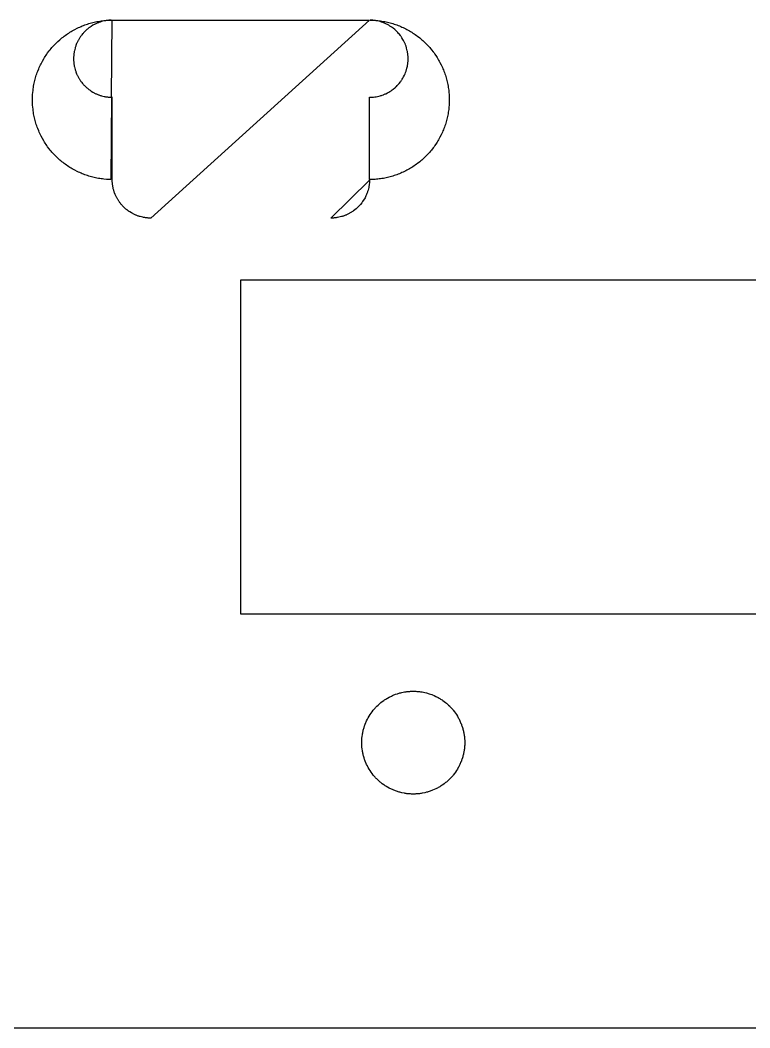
# Model space of a CAD drawing. Header units: metres. Extents: x 0 to 334, y 0 to 488.
# Drawn here: x 66.62 to 94.98, y 10.91 to 50.1 of the extents above; entities that cross this region are included whole.
import ezdxf

# ---------------------------------------------------------------- set-up
doc = ezdxf.new("R2010")
doc.units = ezdxf.units.M

msp = doc.modelspace()

# ---------------------------------------------------------------- linework, layer by layer
for p, q in [((68.7451, 49.7373), (68.8408, 49.7861)), ((68.8408, 49.7861), (68.8896, 49.8096)), ((68.8896, 49.8096), (68.9395, 49.832)), ((68.9395, 49.832), (68.9883, 49.8535)), ((68.9883, 49.8535), (69.0391, 49.874)), ((69.0391, 49.874), (69.0889, 49.8945)), ((69.0889, 49.8945), (69.1396, 49.9131)), ((69.1396, 49.9131), (69.1904, 49.9307)), ((69.1904, 49.9307), (69.2422, 49.9482)), ((69.2764, 49.7822), (69.2354, 49.749)), ((69.2422, 49.9482), (69.2939, 49.9648)), ((69.2969, 49.7979), (69.2764, 49.7822)), ((69.2939, 49.9648), (69.3975, 49.9941)), ((69.3398, 49.8291), (69.2969, 49.7979)), ((69.3828, 49.8584), (69.3398, 49.8291)), ((69.4502, 49.8994), (69.3828, 49.8584)), ((69.3975, 49.9941), (69.4502, 50.0078)), ((69.4502, 50.0078), (69.5029, 50.0205)), ((69.4727, 49.9121), (69.4502, 49.8994)), ((69.4961, 49.9248), (69.4727, 49.9121)), ((69.5186, 49.9365), (69.4961, 49.9248)), ((69.5029, 50.0205), (69.5557, 50.0322)), ((69.542, 49.9482), (69.5186, 49.9365)), ((69.5664, 49.959), (69.542, 49.9482)), ((69.5557, 50.0322), (69.6084, 50.043)), ((69.5898, 49.9707), (69.5664, 49.959)), ((69.6143, 49.9805), (69.5898, 49.9707)), ((69.6084, 50.043), (69.6621, 50.0527)), ((69.6377, 49.9912), (69.6143, 49.9805)), ((69.6621, 50), (69.6377, 49.9912)), ((69.6621, 50.0527), (69.7148, 50.0615)), ((69.6865, 50.0098), (69.6621, 50)), ((69.7119, 50.0186), (69.6865, 50.0098)), ((69.7363, 50.0264), (69.7119, 50.0186)), ((69.7148, 50.0615), (69.7686, 50.0703)), ((69.7617, 50.0342), (69.7363, 50.0264)), ((69.7861, 50.042), (69.7617, 50.0342)), ((69.7686, 50.0703), (69.8223, 50.0771)), ((69.8369, 50.0557), (69.7861, 50.042)), ((69.8223, 50.0771), (69.876, 50.083)), ((69.8877, 50.0674), (69.8369, 50.0557)), ((69.876, 50.083), (69.9834, 50.0928)), ((69.9141, 50.0723), (69.8877, 50.0674)), ((69.9395, 50.0771), (69.9141, 50.0723)), ((69.9658, 50.0811), (69.9395, 50.0771)), ((69.9912, 50.085), (69.9658, 50.0811)), ((69.9834, 50.0928), (70.0381, 50.0957)), ((70.0176, 50.0889), (69.9912, 50.085)), ((70.043, 50.0918), (70.0176, 50.0889)), ((70.0381, 50.0957), (70.1455, 50.0996)), ((70.0693, 50.0947), (70.043, 50.0918)), ((70.0957, 50.0967), (70.0693, 50.0947)), ((70.1211, 50.0977), (70.0957, 50.0967)), ((70.1738, 50.0996), (70.1211, 50.0977)), ((70.1455, 50.0996), (70.1738, 50.0996)), ((70.1737, 47.1006), (70.2002, 50.0996)), ((70.2002, 50.0996), (80.2002, 50.0996)), ((80.2002, 50.0996), (71.7002, 42.4004)), ((80.252, 50.0986), (80.2266, 50.0996)), ((80.2266, 50.0996), (80.2539, 50.0996)), ((80.3047, 50.0967), (80.252, 50.0986)), ((80.2539, 50.0996), (80.3623, 50.0957)), ((80.3311, 50.0947), (80.3047, 50.0967)), ((80.3564, 50.0918), (80.3311, 50.0947)), ((80.3828, 50.0889), (80.3564, 50.0918)), ((80.3623, 50.0957), (80.416, 50.0928)), ((80.4092, 50.085), (80.3828, 50.0889)), ((80.4346, 50.0811), (80.4092, 50.085)), ((80.416, 50.0928), (80.4697, 50.0879)), ((80.4609, 50.0771), (80.4346, 50.0811)), ((80.5117, 50.0674), (80.4609, 50.0771)), ((80.4697, 50.0879), (80.5244, 50.083)), ((80.5625, 50.0557), (80.5117, 50.0674)), ((80.5244, 50.083), (80.5781, 50.0771)), ((80.6133, 50.042), (80.5625, 50.0557)), ((80.5781, 50.0771), (80.6318, 50.0703)), ((80.6387, 50.0342), (80.6133, 50.042)), ((80.6318, 50.0703), (80.6846, 50.0615)), ((80.6631, 50.0264), (80.6387, 50.0342)), ((80.6885, 50.0186), (80.6631, 50.0264)), ((80.6846, 50.0615), (80.7383, 50.0527)), ((80.7129, 50.0098), (80.6885, 50.0186)), ((80.7373, 50), (80.7129, 50.0098)), ((80.7617, 49.9912), (80.7373, 50)), ((80.7383, 50.0527), (80.792, 50.043)), ((80.7861, 49.9805), (80.7617, 49.9912)), ((80.8105, 49.9707), (80.7861, 49.9805)), ((80.792, 50.043), (80.8447, 50.0322)), ((80.834, 49.959), (80.8105, 49.9707)), ((80.8574, 49.9482), (80.834, 49.959)), ((80.8447, 50.0322), (80.8975, 50.0205)), ((80.9043, 49.9248), (80.8574, 49.9482)), ((80.8975, 50.0205), (80.9502, 50.0078)), ((80.9268, 49.9121), (80.9043, 49.9248)), ((80.9502, 49.8994), (80.9268, 49.9121)), ((80.9502, 50.0078), (81.002, 49.9941)), ((80.9951, 49.8721), (80.9502, 49.8994)), ((81.0166, 49.8584), (80.9951, 49.8721)), ((81.002, 49.9941), (81.0547, 49.9795)), ((81.0391, 49.8438), (81.0166, 49.8584)), ((81.0605, 49.8291), (81.0391, 49.8438)), ((81.0547, 49.9795), (81.1064, 49.9648)), ((81.082, 49.8135), (81.0605, 49.8291)), ((81.123, 49.7822), (81.082, 49.8135)), ((81.1064, 49.9648), (81.1582, 49.9482)), ((81.1846, 49.7324), (81.123, 49.7822)), ((81.1582, 49.9482), (81.209, 49.9307)), ((81.209, 49.9307), (81.2607, 49.9131)), ((81.2607, 49.9131), (81.3105, 49.8945)), ((81.3105, 49.8945), (81.3613, 49.874)), ((81.3613, 49.874), (81.4111, 49.8535)), ((81.4111, 49.8535), (81.4609, 49.832)), ((81.4609, 49.832), (81.5098, 49.8096)), ((81.5098, 49.8096), (81.5586, 49.7861)), ((81.5586, 49.7861), (81.6074, 49.7617)), ((68.207, 49.375), (68.249, 49.4092)), ((68.249, 49.4092), (68.291, 49.4424)), ((68.291, 49.4424), (68.334, 49.4756)), ((68.334, 49.4756), (68.3779, 49.5078)), ((68.3779, 49.5078), (68.4219, 49.5391)), ((68.4219, 49.5391), (68.4668, 49.5703)), ((68.4668, 49.5703), (68.5117, 49.5996)), ((68.5117, 49.5996), (68.5576, 49.6289)), ((68.5576, 49.6289), (68.6035, 49.6572)), ((68.6035, 49.6572), (68.6504, 49.6846)), ((68.6504, 49.6846), (68.6973, 49.7109)), ((68.6973, 49.7109), (68.7451, 49.7373)), ((68.9277, 49.3945), (68.9141, 49.3721)), ((68.9424, 49.417), (68.9277, 49.3945)), ((68.9561, 49.4385), (68.9424, 49.417)), ((68.9717, 49.46), (68.9561, 49.4385)), ((68.9863, 49.4814), (68.9717, 49.46)), ((69.002, 49.5029), (68.9863, 49.4814)), ((69.0176, 49.5234), (69.002, 49.5029)), ((69.0508, 49.5645), (69.0176, 49.5234)), ((69.0684, 49.584), (69.0508, 49.5645)), ((69.085, 49.6035), (69.0684, 49.584)), ((69.1025, 49.623), (69.085, 49.6035)), ((69.1211, 49.6416), (69.1025, 49.623)), ((69.1396, 49.6611), (69.1211, 49.6416)), ((69.1582, 49.6787), (69.1396, 49.6611)), ((69.1768, 49.6973), (69.1582, 49.6787)), ((69.2158, 49.7324), (69.1768, 49.6973)), ((69.2354, 49.749), (69.2158, 49.7324)), ((81.2041, 49.7148), (81.1846, 49.7324)), ((81.2607, 49.6611), (81.2041, 49.7148)), ((81.2969, 49.623), (81.2607, 49.6611)), ((81.332, 49.584), (81.2969, 49.623)), ((81.3486, 49.5645), (81.332, 49.584)), ((81.3984, 49.5029), (81.3486, 49.5645)), ((81.4131, 49.4814), (81.3984, 49.5029)), ((81.4287, 49.46), (81.4131, 49.4814)), ((81.458, 49.417), (81.4287, 49.46)), ((81.499, 49.3496), (81.458, 49.417)), ((81.6074, 49.7617), (81.6553, 49.7373)), ((81.6553, 49.7373), (81.7031, 49.7109)), ((81.7031, 49.7109), (81.75, 49.6846)), ((81.75, 49.6846), (81.7969, 49.6572)), ((81.7969, 49.6572), (81.8428, 49.6289)), ((81.8428, 49.6289), (81.8887, 49.5996)), ((81.8887, 49.5996), (81.9336, 49.5703)), ((81.9336, 49.5703), (81.9785, 49.5391)), ((81.9785, 49.5391), (82.0225, 49.5078)), ((82.0225, 49.5078), (82.0654, 49.4756)), ((82.0654, 49.4756), (82.1514, 49.4092)), ((82.1514, 49.4092), (82.1924, 49.375)), ((67.791, 48.9512), (67.8252, 48.9922)), ((67.8252, 48.9922), (67.8604, 49.0342)), ((67.8604, 49.0342), (67.9326, 49.1143)), ((67.9326, 49.1143), (67.9697, 49.1533)), ((67.9697, 49.1533), (68.0078, 49.1924)), ((68.0078, 49.1924), (68.0469, 49.2295)), ((68.0469, 49.2295), (68.0859, 49.2676)), ((68.0859, 49.2676), (68.166, 49.3398)), ((68.166, 49.3398), (68.207, 49.375)), ((68.7578, 49.0137), (68.7441, 48.9629)), ((68.7656, 49.0381), (68.7578, 49.0137)), ((68.7734, 49.0635), (68.7656, 49.0381)), ((68.7812, 49.0879), (68.7734, 49.0635)), ((68.79, 49.1133), (68.7812, 49.0879)), ((68.8193, 49.1865), (68.79, 49.1133)), ((68.8301, 49.21), (68.8193, 49.1865)), ((68.8408, 49.2344), (68.8301, 49.21)), ((68.8516, 49.2578), (68.8408, 49.2344)), ((68.8633, 49.2812), (68.8516, 49.2578)), ((68.876, 49.3047), (68.8633, 49.2812)), ((68.8877, 49.3271), (68.876, 49.3047)), ((68.9014, 49.3496), (68.8877, 49.3271)), ((68.9141, 49.3721), (68.9014, 49.3496)), ((81.5244, 49.3047), (81.499, 49.3496)), ((81.5596, 49.2344), (81.5244, 49.3047)), ((81.5703, 49.21), (81.5596, 49.2344)), ((81.5811, 49.1865), (81.5703, 49.21)), ((81.6006, 49.1377), (81.5811, 49.1865)), ((81.6094, 49.1133), (81.6006, 49.1377)), ((81.6182, 49.0879), (81.6094, 49.1133)), ((81.627, 49.0635), (81.6182, 49.0879)), ((81.6348, 49.0381), (81.627, 49.0635)), ((81.6416, 49.0137), (81.6348, 49.0381)), ((81.6553, 48.9629), (81.6416, 49.0137)), ((82.1924, 49.375), (82.2334, 49.3398)), ((82.2334, 49.3398), (82.2744, 49.3037)), ((82.2744, 49.3037), (82.3145, 49.2676)), ((82.3145, 49.2676), (82.3916, 49.1924)), ((82.3916, 49.1924), (82.4297, 49.1533)), ((82.4297, 49.1533), (82.4668, 49.1143)), ((82.4668, 49.1143), (82.5039, 49.0742)), ((82.5039, 49.0742), (82.54, 49.0342)), ((82.54, 49.0342), (82.5752, 48.9922)), ((82.5752, 48.9922), (82.6094, 48.9512)), ((67.543, 48.5967), (67.5713, 48.6426)), ((67.5713, 48.6426), (67.6006, 48.6885)), ((67.6006, 48.6885), (67.6299, 48.7334)), ((67.6299, 48.7334), (67.6602, 48.7783)), ((67.6602, 48.7783), (67.6924, 48.8223)), ((67.6924, 48.8223), (67.7568, 48.9082)), ((67.7568, 48.9082), (67.791, 48.9512)), ((68.7021, 48.6787), (68.7002, 48.626)), ((68.7002, 48.626), (68.7002, 48.5742)), ((68.7041, 48.7051), (68.7021, 48.6787)), ((68.7061, 48.7305), (68.7041, 48.7051)), ((68.708, 48.7568), (68.7061, 48.7305)), ((68.7109, 48.7832), (68.708, 48.7568)), ((68.7148, 48.8086), (68.7109, 48.7832)), ((68.7188, 48.835), (68.7148, 48.8086)), ((68.7227, 48.8604), (68.7188, 48.835)), ((68.7275, 48.8857), (68.7227, 48.8604)), ((68.7324, 48.9121), (68.7275, 48.8857)), ((68.7441, 48.9629), (68.7324, 48.9121)), ((81.667, 48.9121), (81.6553, 48.9629)), ((81.6729, 48.8857), (81.667, 48.9121)), ((81.6768, 48.8604), (81.6729, 48.8857)), ((81.6816, 48.835), (81.6768, 48.8604)), ((81.6855, 48.8086), (81.6816, 48.835)), ((81.6885, 48.7832), (81.6855, 48.8086)), ((81.6943, 48.7305), (81.6885, 48.7832)), ((81.6963, 48.7051), (81.6943, 48.7305)), ((81.6982, 48.6787), (81.6963, 48.7051)), ((81.7002, 48.626), (81.6982, 48.6787)), ((81.7002, 48.5742), (81.7002, 48.626)), ((82.6094, 48.9512), (82.6758, 48.8652)), ((82.6758, 48.8652), (82.708, 48.8223)), ((82.708, 48.8223), (82.7393, 48.7783)), ((82.7393, 48.7783), (82.7998, 48.6885)), ((82.7998, 48.6885), (82.8291, 48.6426)), ((82.8291, 48.6426), (82.8574, 48.5967)), ((67.3057, 48.1113), (67.3467, 48.2109)), ((67.3467, 48.2109), (67.3682, 48.2607)), ((67.3682, 48.2607), (67.3906, 48.3105)), ((67.3906, 48.3105), (67.4141, 48.3594)), ((67.4141, 48.3594), (67.4375, 48.4072)), ((67.4375, 48.4072), (67.4883, 48.5029)), ((67.4883, 48.5029), (67.543, 48.5967)), ((68.7002, 48.5742), (68.7021, 48.5215)), ((68.7021, 48.5215), (68.7041, 48.4951)), ((68.7041, 48.4951), (68.7061, 48.4697)), ((68.7061, 48.4697), (68.708, 48.4434)), ((68.708, 48.4434), (68.7109, 48.417)), ((68.7109, 48.417), (68.7148, 48.3916)), ((68.7148, 48.3916), (68.7188, 48.3652)), ((68.7188, 48.3652), (68.7227, 48.3398)), ((68.7227, 48.3398), (68.7275, 48.3135)), ((68.7275, 48.3135), (68.7324, 48.2881)), ((68.7324, 48.2881), (68.7441, 48.2373)), ((68.7441, 48.2373), (68.7578, 48.1865)), ((81.6348, 48.1611), (81.6553, 48.2373)), ((81.6553, 48.2373), (81.6729, 48.3135)), ((81.6729, 48.3135), (81.6768, 48.3398)), ((81.6768, 48.3398), (81.6816, 48.3652)), ((81.6816, 48.3652), (81.6855, 48.3916)), ((81.6855, 48.3916), (81.6885, 48.417)), ((81.6885, 48.417), (81.6943, 48.4697)), ((81.6943, 48.4697), (81.6963, 48.4951)), ((81.6963, 48.4951), (81.6982, 48.5215)), ((81.6982, 48.5215), (81.7002, 48.5742)), ((82.8574, 48.5967), (82.8848, 48.5498)), ((82.8848, 48.5498), (82.9111, 48.5029)), ((82.9111, 48.5029), (82.9375, 48.4551)), ((82.9375, 48.4551), (82.9863, 48.3594)), ((82.9863, 48.3594), (83.0098, 48.3105)), ((83.0098, 48.3105), (83.0322, 48.2607)), ((83.0322, 48.2607), (83.0537, 48.2109)), ((83.0537, 48.2109), (83.0742, 48.1611)), ((67.2061, 47.8027), (67.2197, 47.8545)), ((67.2197, 47.8545), (67.2354, 47.9062)), ((67.2354, 47.9062), (67.252, 47.958)), ((67.252, 47.958), (67.2686, 48.0088)), ((67.2686, 48.0088), (67.2871, 48.0605)), ((67.2871, 48.0605), (67.3057, 48.1113)), ((68.7578, 48.1865), (68.7656, 48.1611)), ((68.7656, 48.1611), (68.7734, 48.1367)), ((68.7734, 48.1367), (68.7812, 48.1113)), ((68.7812, 48.1113), (68.79, 48.0869)), ((68.79, 48.0869), (68.8193, 48.0137)), ((68.8193, 48.0137), (68.8301, 47.9902)), ((68.8301, 47.9902), (68.8408, 47.9658)), ((68.8408, 47.9658), (68.8516, 47.9424)), ((68.8516, 47.9424), (68.8633, 47.9189)), ((68.8633, 47.9189), (68.876, 47.8955)), ((68.876, 47.8955), (68.8877, 47.873)), ((68.8877, 47.873), (68.9014, 47.8496)), ((68.9014, 47.8496), (68.9141, 47.8271)), ((68.9141, 47.8271), (68.9277, 47.8047)), ((81.4717, 47.8047), (81.499, 47.8496)), ((81.499, 47.8496), (81.5117, 47.873)), ((81.5117, 47.873), (81.5244, 47.8955)), ((81.5244, 47.8955), (81.5596, 47.9658)), ((81.5596, 47.9658), (81.5703, 47.9902)), ((81.5703, 47.9902), (81.5811, 48.0137)), ((81.5811, 48.0137), (81.6006, 48.0625)), ((81.6006, 48.0625), (81.6182, 48.1113)), ((81.6182, 48.1113), (81.627, 48.1367)), ((81.627, 48.1367), (81.6348, 48.1611)), ((83.0742, 48.1611), (83.0938, 48.1113)), ((83.0938, 48.1113), (83.1133, 48.0605)), ((83.1133, 48.0605), (83.1309, 48.0088)), ((83.1309, 48.0088), (83.1484, 47.958)), ((83.1484, 47.958), (83.1797, 47.8545)), ((83.1797, 47.8545), (83.1943, 47.8027)), ((67.123, 47.3779), (67.1299, 47.4316)), ((67.1299, 47.4316), (67.1377, 47.4854)), ((67.1377, 47.4854), (67.1475, 47.5381)), ((67.1475, 47.5381), (67.1572, 47.5918)), ((67.1572, 47.5918), (67.168, 47.6445)), ((67.168, 47.6445), (67.1797, 47.6973)), ((67.1797, 47.6973), (67.1924, 47.75)), ((67.1924, 47.75), (67.2061, 47.8027)), ((68.9277, 47.8047), (68.9424, 47.7832)), ((68.9424, 47.7832), (68.9561, 47.7607)), ((68.9561, 47.7607), (68.9717, 47.7393)), ((68.9717, 47.7393), (68.9863, 47.7188)), ((68.9863, 47.7188), (69.002, 47.6973)), ((69.002, 47.6973), (69.0176, 47.6768)), ((69.0176, 47.6768), (69.0508, 47.6357)), ((69.0508, 47.6357), (69.0684, 47.6162)), ((69.0684, 47.6162), (69.085, 47.5967)), ((69.085, 47.5967), (69.1025, 47.5771)), ((69.1025, 47.5771), (69.1211, 47.5576)), ((69.1211, 47.5576), (69.1582, 47.5205)), ((69.1582, 47.5205), (69.1768, 47.5029)), ((69.1768, 47.5029), (69.2158, 47.4678)), ((69.2158, 47.4678), (69.2354, 47.4512)), ((69.2354, 47.4512), (69.2764, 47.418)), ((81.123, 47.418), (81.1846, 47.4678)), ((81.1846, 47.4678), (81.2041, 47.4854)), ((81.2041, 47.4854), (81.2227, 47.5029)), ((81.2227, 47.5029), (81.2422, 47.5205)), ((81.2422, 47.5205), (81.2793, 47.5576)), ((81.2793, 47.5576), (81.332, 47.6162)), ((81.332, 47.6162), (81.3486, 47.6357)), ((81.3486, 47.6357), (81.3984, 47.6973)), ((81.3984, 47.6973), (81.4131, 47.7188)), ((81.4131, 47.7188), (81.4287, 47.7393)), ((81.4287, 47.7393), (81.4434, 47.7607)), ((81.4434, 47.7607), (81.458, 47.7832)), ((81.458, 47.7832), (81.4717, 47.8047)), ((83.1943, 47.8027), (83.208, 47.75)), ((83.208, 47.75), (83.2207, 47.6973)), ((83.2207, 47.6973), (83.2324, 47.6445)), ((83.2324, 47.6445), (83.2432, 47.5918)), ((83.2432, 47.5918), (83.2529, 47.5381)), ((83.2529, 47.5381), (83.2617, 47.4854)), ((83.2617, 47.4854), (83.2773, 47.3779)), ((67.0996, 47), (67.1016, 47.1084)), ((67.1016, 47.1084), (67.1074, 47.2158)), ((67.1074, 47.2158), (67.1113, 47.2705)), ((67.1113, 47.2705), (67.123, 47.3779)), ((69.2764, 47.418), (69.2969, 47.4023)), ((69.2969, 47.4023), (69.3398, 47.3711)), ((69.3398, 47.3711), (69.3828, 47.3418)), ((69.3828, 47.3418), (69.4502, 47.3008)), ((69.4502, 47.3008), (69.4727, 47.2881)), ((69.4727, 47.2881), (69.4961, 47.2754)), ((69.4961, 47.2754), (69.5186, 47.2637)), ((69.5186, 47.2637), (69.542, 47.252)), ((69.542, 47.252), (69.5664, 47.2402)), ((69.5664, 47.2402), (69.5898, 47.2295)), ((69.5898, 47.2295), (69.6143, 47.2197)), ((69.6143, 47.2197), (69.6377, 47.209)), ((69.6377, 47.209), (69.6621, 47.1992)), ((69.6621, 47.1992), (69.6865, 47.1904)), ((69.6865, 47.1904), (69.7119, 47.1816)), ((69.7119, 47.1816), (69.7363, 47.1738)), ((69.7363, 47.1738), (69.7617, 47.166)), ((69.7617, 47.166), (69.7861, 47.1582)), ((69.7861, 47.1582), (69.8369, 47.1445)), ((69.8369, 47.1445), (69.8877, 47.1328)), ((69.8877, 47.1328), (69.9141, 47.1279)), ((69.9141, 47.1279), (69.9395, 47.123)), ((69.9395, 47.123), (69.9658, 47.1182)), ((69.9658, 47.1182), (69.9912, 47.1143)), ((69.9912, 47.1143), (70.0176, 47.1113)), ((70.0176, 47.1113), (70.043, 47.1084)), ((70.043, 47.1084), (70.0693, 47.1055)), ((70.0693, 47.1055), (70.0957, 47.1035)), ((70.0957, 47.1035), (70.1211, 47.1025)), ((70.1211, 47.1025), (70.1475, 47.1006)), ((70.1737, 47.1006), (70.1455, 43.9004)), ((70.1475, 47.1006), (70.1737, 47.1006)), ((70.2002, 47.0996), (70.1737, 47.1006)), ((70.2002, 43.874), (70.2002, 47.0996)), ((80.2002, 47.0996), (80.2266, 47.1006)), ((80.2002, 43.9004), (80.2002, 47.0996)), ((80.2266, 47.1006), (80.252, 47.1006)), ((80.252, 47.1006), (80.2783, 47.1025)), ((80.2783, 47.1025), (80.3047, 47.1035)), ((80.3047, 47.1035), (80.3311, 47.1055)), ((80.3311, 47.1055), (80.3564, 47.1084)), ((80.3564, 47.1084), (80.4092, 47.1143)), ((80.4092, 47.1143), (80.4346, 47.1182)), ((80.4346, 47.1182), (80.4609, 47.123)), ((80.4609, 47.123), (80.5117, 47.1328)), ((80.5117, 47.1328), (80.5625, 47.1445)), ((80.5625, 47.1445), (80.6133, 47.1582)), ((80.6133, 47.1582), (80.6387, 47.166)), ((80.6387, 47.166), (80.6631, 47.1738)), ((80.6631, 47.1738), (80.6885, 47.1816)), ((80.6885, 47.1816), (80.7373, 47.1992)), ((80.7373, 47.1992), (80.7617, 47.209)), ((80.7617, 47.209), (80.7861, 47.2197)), ((80.7861, 47.2197), (80.8105, 47.2295)), ((80.8105, 47.2295), (80.834, 47.2402)), ((80.834, 47.2402), (80.9043, 47.2754)), ((80.9043, 47.2754), (80.9268, 47.2881)), ((80.9268, 47.2881), (80.9502, 47.3008)), ((80.9502, 47.3008), (80.9951, 47.3281)), ((80.9951, 47.3281), (81.0166, 47.3418)), ((81.0166, 47.3418), (81.0391, 47.3564)), ((81.0391, 47.3564), (81.0605, 47.3711)), ((81.0605, 47.3711), (81.082, 47.3867)), ((81.082, 47.3867), (81.123, 47.418)), ((83.2773, 47.3779), (83.2832, 47.3242)), ((83.2832, 47.3242), (83.2881, 47.2705)), ((83.2881, 47.2705), (83.292, 47.2158)), ((83.292, 47.2158), (83.2959, 47.1621)), ((83.2959, 47.1621), (83.2998, 47.0537)), ((83.2998, 47.0537), (83.2998, 46.9463)), ((67.1016, 46.8916), (67.0996, 47)), ((67.1074, 46.7842), (67.1016, 46.8916)), ((67.1113, 46.7295), (67.1074, 46.7842)), ((67.123, 46.6221), (67.1113, 46.7295)), ((83.2832, 46.6758), (83.2773, 46.6221)), ((83.2881, 46.7295), (83.2832, 46.6758)), ((83.292, 46.7842), (83.2881, 46.7295)), ((83.2959, 46.8379), (83.292, 46.7842)), ((83.2998, 46.9463), (83.2959, 46.8379)), ((67.1299, 46.5684), (67.123, 46.6221)), ((67.1377, 46.5146), (67.1299, 46.5684)), ((67.1475, 46.4619), (67.1377, 46.5146)), ((67.1572, 46.4082), (67.1475, 46.4619)), ((67.168, 46.3555), (67.1572, 46.4082)), ((67.1797, 46.3027), (67.168, 46.3555)), ((67.1924, 46.25), (67.1797, 46.3027)), ((67.2061, 46.1973), (67.1924, 46.25)), ((83.208, 46.25), (83.1943, 46.1973)), ((83.2207, 46.3027), (83.208, 46.25)), ((83.2324, 46.3555), (83.2207, 46.3027)), ((83.2432, 46.4082), (83.2324, 46.3555)), ((83.2529, 46.4619), (83.2432, 46.4082)), ((83.2617, 46.5146), (83.2529, 46.4619)), ((83.2773, 46.6221), (83.2617, 46.5146)), ((67.2197, 46.1455), (67.2061, 46.1973)), ((67.2354, 46.0938), (67.2197, 46.1455)), ((67.252, 46.042), (67.2354, 46.0938)), ((67.2686, 45.9912), (67.252, 46.042)), ((67.2871, 45.9395), (67.2686, 45.9912)), ((67.3057, 45.8887), (67.2871, 45.9395)), ((67.3467, 45.7891), (67.3057, 45.8887)), ((83.0938, 45.8887), (83.0742, 45.8389)), ((83.1133, 45.9395), (83.0938, 45.8887)), ((83.1309, 45.9912), (83.1133, 45.9395)), ((83.1484, 46.042), (83.1309, 45.9912)), ((83.1797, 46.1455), (83.1484, 46.042)), ((83.1943, 46.1973), (83.1797, 46.1455)), ((67.3682, 45.7393), (67.3467, 45.7891)), ((67.3906, 45.6895), (67.3682, 45.7393)), ((67.4141, 45.6406), (67.3906, 45.6895)), ((67.4375, 45.5928), (67.4141, 45.6406)), ((67.4883, 45.4971), (67.4375, 45.5928)), ((67.543, 45.4033), (67.4883, 45.4971)), ((82.9111, 45.4971), (82.8848, 45.4502)), ((82.9375, 45.5449), (82.9111, 45.4971)), ((82.9863, 45.6406), (82.9375, 45.5449)), ((83.0098, 45.6895), (82.9863, 45.6406)), ((83.0322, 45.7393), (83.0098, 45.6895)), ((83.0537, 45.7891), (83.0322, 45.7393)), ((83.0742, 45.8389), (83.0537, 45.7891)), ((67.5713, 45.3574), (67.543, 45.4033)), ((67.6006, 45.3115), (67.5713, 45.3574)), ((67.6299, 45.2666), (67.6006, 45.3115)), ((67.6602, 45.2217), (67.6299, 45.2666)), ((67.6924, 45.1777), (67.6602, 45.2217)), ((67.7568, 45.0918), (67.6924, 45.1777)), ((67.791, 45.0488), (67.7568, 45.0918)), ((82.6758, 45.1348), (82.6094, 45.0488)), ((82.708, 45.1777), (82.6758, 45.1348)), ((82.7393, 45.2217), (82.708, 45.1777)), ((82.7998, 45.3115), (82.7393, 45.2217)), ((82.8291, 45.3574), (82.7998, 45.3115)), ((82.8574, 45.4033), (82.8291, 45.3574)), ((82.8848, 45.4502), (82.8574, 45.4033)), ((67.8252, 45.0078), (67.791, 45.0488)), ((67.8604, 44.9658), (67.8252, 45.0078)), ((67.9326, 44.8857), (67.8604, 44.9658)), ((67.9697, 44.8467), (67.9326, 44.8857)), ((68.0078, 44.8076), (67.9697, 44.8467)), ((68.0469, 44.7705), (68.0078, 44.8076)), ((68.0859, 44.7324), (68.0469, 44.7705)), ((68.166, 44.6602), (68.0859, 44.7324)), ((82.2744, 44.6963), (82.2334, 44.6602)), ((82.3145, 44.7324), (82.2744, 44.6963)), ((82.3916, 44.8076), (82.3145, 44.7324)), ((82.4297, 44.8467), (82.3916, 44.8076)), ((82.4668, 44.8857), (82.4297, 44.8467)), ((82.5039, 44.9258), (82.4668, 44.8857)), ((82.54, 44.9658), (82.5039, 44.9258)), ((82.5752, 45.0078), (82.54, 44.9658)), ((82.6094, 45.0488), (82.5752, 45.0078)), ((68.207, 44.625), (68.166, 44.6602)), ((68.249, 44.5908), (68.207, 44.625)), ((68.291, 44.5576), (68.249, 44.5908)), ((68.334, 44.5244), (68.291, 44.5576)), ((68.3779, 44.4922), (68.334, 44.5244)), ((68.4219, 44.4609), (68.3779, 44.4922)), ((68.4668, 44.4297), (68.4219, 44.4609)), ((68.5117, 44.4004), (68.4668, 44.4297)), ((68.5576, 44.3711), (68.5117, 44.4004)), ((68.6035, 44.3428), (68.5576, 44.3711)), ((68.6504, 44.3154), (68.6035, 44.3428)), ((68.6973, 44.2891), (68.6504, 44.3154)), ((68.7451, 44.2627), (68.6973, 44.2891)), ((81.7031, 44.2891), (81.6553, 44.2627)), ((81.75, 44.3154), (81.7031, 44.2891)), ((81.7969, 44.3428), (81.75, 44.3154)), ((81.8428, 44.3711), (81.7969, 44.3428)), ((81.8887, 44.4004), (81.8428, 44.3711)), ((81.9336, 44.4297), (81.8887, 44.4004)), ((81.9785, 44.4609), (81.9336, 44.4297)), ((82.0225, 44.4922), (81.9785, 44.4609)), ((82.0654, 44.5244), (82.0225, 44.4922)), ((82.1514, 44.5908), (82.0654, 44.5244)), ((82.1924, 44.625), (82.1514, 44.5908)), ((82.2334, 44.6602), (82.1924, 44.625)), ((68.8408, 44.2139), (68.7451, 44.2627)), ((68.8896, 44.1904), (68.8408, 44.2139)), ((68.9395, 44.168), (68.8896, 44.1904)), ((68.9883, 44.1465), (68.9395, 44.168)), ((69.0391, 44.126), (68.9883, 44.1465)), ((69.0889, 44.1055), (69.0391, 44.126)), ((69.1396, 44.0869), (69.0889, 44.1055)), ((69.1904, 44.0693), (69.1396, 44.0869)), ((69.2422, 44.0518), (69.1904, 44.0693)), ((69.2939, 44.0352), (69.2422, 44.0518)), ((69.3975, 44.0059), (69.2939, 44.0352)), ((69.4502, 43.9922), (69.3975, 44.0059)), ((69.5029, 43.9795), (69.4502, 43.9922)), ((69.5557, 43.9678), (69.5029, 43.9795)), ((69.6084, 43.957), (69.5557, 43.9678)), ((69.6621, 43.9473), (69.6084, 43.957)), ((69.7148, 43.9385), (69.6621, 43.9473)), ((69.7686, 43.9297), (69.7148, 43.9385)), ((69.8223, 43.9229), (69.7686, 43.9297)), ((69.876, 43.917), (69.8223, 43.9229)), ((69.9834, 43.9072), (69.876, 43.917)), ((70.0381, 43.9043), (69.9834, 43.9072)), ((70.1455, 43.9004), (70.0381, 43.9043)), ((80.2539, 43.9004), (80.2002, 43.9004)), ((80.3623, 43.9043), (80.2539, 43.9004)), ((80.416, 43.9072), (80.3623, 43.9043)), ((80.4697, 43.9121), (80.416, 43.9072)), ((80.5244, 43.917), (80.4697, 43.9121)), ((80.5781, 43.9229), (80.5244, 43.917)), ((80.6318, 43.9297), (80.5781, 43.9229)), ((80.6846, 43.9385), (80.6318, 43.9297)), ((80.7383, 43.9473), (80.6846, 43.9385)), ((80.792, 43.957), (80.7383, 43.9473)), ((80.8447, 43.9678), (80.792, 43.957)), ((80.8975, 43.9795), (80.8447, 43.9678)), ((80.9502, 43.9922), (80.8975, 43.9795)), ((81.002, 44.0059), (80.9502, 43.9922)), ((81.0547, 44.0205), (81.002, 44.0059)), ((81.1064, 44.0352), (81.0547, 44.0205)), ((81.1582, 44.0518), (81.1064, 44.0352)), ((81.209, 44.0693), (81.1582, 44.0518)), ((81.2607, 44.0869), (81.209, 44.0693)), ((81.3105, 44.1055), (81.2607, 44.0869)), ((81.3613, 44.126), (81.3105, 44.1055)), ((81.4111, 44.1465), (81.3613, 44.126)), ((81.4609, 44.168), (81.4111, 44.1465)), ((81.5098, 44.1904), (81.4609, 44.168)), ((81.5586, 44.2139), (81.5098, 44.1904)), ((81.6074, 44.2383), (81.5586, 44.2139)), ((81.6553, 44.2627), (81.6074, 44.2383)), ((70.2021, 43.8213), (70.2002, 43.874)), ((70.2041, 43.7949), (70.2021, 43.8213)), ((70.2061, 43.7695), (70.2041, 43.7949)), ((70.208, 43.7432), (70.2061, 43.7695)), ((70.2109, 43.7168), (70.208, 43.7432)), ((70.2148, 43.6914), (70.2109, 43.7168)), ((70.2188, 43.665), (70.2148, 43.6914)), ((70.2227, 43.6396), (70.2188, 43.665)), ((70.2275, 43.6143), (70.2227, 43.6396)), ((70.2324, 43.5879), (70.2275, 43.6143)), ((70.2441, 43.5371), (70.2324, 43.5879)), ((70.2578, 43.4863), (70.2441, 43.5371)), ((78.7002, 42.4004), (80.2002, 43.874)), ((80.1553, 43.5371), (80.1416, 43.4863)), ((80.167, 43.5879), (80.1553, 43.5371)), ((80.1729, 43.6143), (80.167, 43.5879)), ((80.1768, 43.6396), (80.1729, 43.6143)), ((80.1816, 43.665), (80.1768, 43.6396)), ((80.1855, 43.6914), (80.1816, 43.665)), ((80.1885, 43.7168), (80.1855, 43.6914)), ((80.1943, 43.7695), (80.1885, 43.7168)), ((80.1963, 43.7949), (80.1943, 43.7695)), ((80.1982, 43.8213), (80.1963, 43.7949)), ((80.2002, 43.874), (80.1982, 43.8213)), ((70.2656, 43.4619), (70.2578, 43.4863)), ((70.2734, 43.4365), (70.2656, 43.4619)), ((70.2812, 43.4121), (70.2734, 43.4365)), ((70.29, 43.3867), (70.2812, 43.4121)), ((70.3193, 43.3135), (70.29, 43.3867)), ((70.3301, 43.29), (70.3193, 43.3135)), ((70.3408, 43.2656), (70.3301, 43.29)), ((70.3516, 43.2422), (70.3408, 43.2656)), ((70.3633, 43.2188), (70.3516, 43.2422)), ((70.376, 43.1953), (70.3633, 43.2188)), ((70.3877, 43.1729), (70.376, 43.1953)), ((70.4014, 43.1504), (70.3877, 43.1729)), ((70.4141, 43.1279), (70.4014, 43.1504)), ((70.4277, 43.1055), (70.4141, 43.1279)), ((79.999, 43.1504), (79.958, 43.083)), ((80.0244, 43.1953), (79.999, 43.1504)), ((80.0596, 43.2656), (80.0244, 43.1953)), ((80.0703, 43.29), (80.0596, 43.2656)), ((80.0811, 43.3135), (80.0703, 43.29)), ((80.1006, 43.3623), (80.0811, 43.3135)), ((80.1094, 43.3867), (80.1006, 43.3623)), ((80.1182, 43.4121), (80.1094, 43.3867)), ((80.127, 43.4365), (80.1182, 43.4121)), ((80.1348, 43.4619), (80.127, 43.4365)), ((80.1416, 43.4863), (80.1348, 43.4619)), ((70.4424, 43.083), (70.4277, 43.1055)), ((70.4561, 43.0615), (70.4424, 43.083)), ((70.4717, 43.04), (70.4561, 43.0615)), ((70.4863, 43.0186), (70.4717, 43.04)), ((70.502, 42.9971), (70.4863, 43.0186)), ((70.5176, 42.9766), (70.502, 42.9971)), ((70.5508, 42.9355), (70.5176, 42.9766)), ((70.5684, 42.916), (70.5508, 42.9355)), ((70.585, 42.8965), (70.5684, 42.916)), ((70.6025, 42.877), (70.585, 42.8965)), ((70.6211, 42.8584), (70.6025, 42.877)), ((70.6396, 42.8389), (70.6211, 42.8584)), ((70.6582, 42.8213), (70.6396, 42.8389)), ((70.6768, 42.8027), (70.6582, 42.8213)), ((70.7158, 42.7676), (70.6768, 42.8027)), ((70.7354, 42.751), (70.7158, 42.7676)), ((70.7764, 42.7178), (70.7354, 42.751)), ((79.6846, 42.7676), (79.623, 42.7178)), ((79.7041, 42.7852), (79.6846, 42.7676)), ((79.7607, 42.8389), (79.7041, 42.7852)), ((79.7969, 42.877), (79.7607, 42.8389)), ((79.832, 42.916), (79.7969, 42.877)), ((79.8486, 42.9355), (79.832, 42.916)), ((79.8984, 42.9971), (79.8486, 42.9355)), ((79.9131, 43.0186), (79.8984, 42.9971)), ((79.9287, 43.04), (79.9131, 43.0186)), ((79.958, 43.083), (79.9287, 43.04)), ((70.7969, 42.7021), (70.7764, 42.7178)), ((70.8398, 42.6709), (70.7969, 42.7021)), ((70.8828, 42.6416), (70.8398, 42.6709)), ((70.9502, 42.6006), (70.8828, 42.6416)), ((70.9727, 42.5879), (70.9502, 42.6006)), ((70.9961, 42.5752), (70.9727, 42.5879)), ((71.0186, 42.5635), (70.9961, 42.5752)), ((71.042, 42.5518), (71.0186, 42.5635)), ((71.0664, 42.541), (71.042, 42.5518)), ((71.0898, 42.5293), (71.0664, 42.541)), ((71.1143, 42.5195), (71.0898, 42.5293)), ((71.1377, 42.5088), (71.1143, 42.5195)), ((71.1621, 42.5), (71.1377, 42.5088)), ((71.1865, 42.4902), (71.1621, 42.5)), ((71.2119, 42.4814), (71.1865, 42.4902)), ((71.2363, 42.4736), (71.2119, 42.4814)), ((71.2617, 42.4658), (71.2363, 42.4736)), ((71.2861, 42.458), (71.2617, 42.4658)), ((71.3369, 42.4443), (71.2861, 42.458)), ((71.3877, 42.4326), (71.3369, 42.4443)), ((71.4141, 42.4277), (71.3877, 42.4326)), ((71.4395, 42.4229), (71.4141, 42.4277)), ((71.4658, 42.4189), (71.4395, 42.4229)), ((71.4912, 42.415), (71.4658, 42.4189)), ((71.5176, 42.4111), (71.4912, 42.415)), ((71.543, 42.4082), (71.5176, 42.4111)), ((71.5693, 42.4053), (71.543, 42.4082)), ((71.5957, 42.4033), (71.5693, 42.4053)), ((71.6211, 42.4023), (71.5957, 42.4033)), ((71.6738, 42.4004), (71.6211, 42.4023)), ((71.7002, 42.4004), (71.6738, 42.4004)), ((78.7266, 42.4004), (78.7002, 42.4004)), ((78.752, 42.4014), (78.7266, 42.4004)), ((78.8047, 42.4033), (78.752, 42.4014)), ((78.8311, 42.4053), (78.8047, 42.4033)), ((78.8564, 42.4082), (78.8311, 42.4053)), ((78.8828, 42.4111), (78.8564, 42.4082)), ((78.9092, 42.415), (78.8828, 42.4111)), ((78.9346, 42.4189), (78.9092, 42.415)), ((78.9609, 42.4229), (78.9346, 42.4189)), ((79.0117, 42.4326), (78.9609, 42.4229)), ((79.0625, 42.4443), (79.0117, 42.4326)), ((79.1133, 42.458), (79.0625, 42.4443)), ((79.1387, 42.4658), (79.1133, 42.458)), ((79.1631, 42.4736), (79.1387, 42.4658)), ((79.1885, 42.4814), (79.1631, 42.4736)), ((79.2129, 42.4902), (79.1885, 42.4814)), ((79.2373, 42.5), (79.2129, 42.4902)), ((79.2617, 42.5088), (79.2373, 42.5)), ((79.2861, 42.5195), (79.2617, 42.5088)), ((79.3105, 42.5293), (79.2861, 42.5195)), ((79.334, 42.541), (79.3105, 42.5293)), ((79.3574, 42.5518), (79.334, 42.541)), ((79.4043, 42.5752), (79.3574, 42.5518)), ((79.4268, 42.5879), (79.4043, 42.5752)), ((79.4502, 42.6006), (79.4268, 42.5879)), ((79.4951, 42.6279), (79.4502, 42.6006)), ((79.5166, 42.6416), (79.4951, 42.6279)), ((79.5391, 42.6562), (79.5166, 42.6416)), ((79.5605, 42.6709), (79.5391, 42.6562)), ((79.582, 42.6865), (79.5605, 42.6709)), ((79.623, 42.7178), (79.582, 42.6865)), ((75.2002, 27), (75.2002, 40)), ((75.2002, 40), (136.55, 40)), ((136.55, 27), (75.2002, 27)), ((81.2822, 23.9023), (81.3154, 23.9131)), ((81.3154, 23.9131), (81.3486, 23.9229)), ((81.3486, 23.9229), (81.3828, 23.9316)), ((81.3828, 23.9316), (81.416, 23.9404)), ((81.416, 23.9404), (81.4502, 23.9492)), ((81.4502, 23.9492), (81.5527, 23.9697)), ((81.5527, 23.9697), (81.5869, 23.9756)), ((81.5869, 23.9756), (81.6221, 23.9805)), ((81.6221, 23.9805), (81.6562, 23.9854)), ((81.6562, 23.9854), (81.6914, 23.9893)), ((81.6914, 23.9893), (81.7256, 23.9922)), ((81.7256, 23.9922), (81.7607, 23.9951)), ((81.7607, 23.9951), (81.7949, 23.9971)), ((81.7949, 23.9971), (81.8301, 23.999)), ((81.8301, 23.999), (81.8652, 24)), ((81.8652, 24), (81.9346, 24)), ((81.9346, 24), (81.9697, 23.999)), ((81.9697, 23.999), (82.0049, 23.9971)), ((82.0049, 23.9971), (82.0391, 23.9951)), ((82.0391, 23.9951), (82.1094, 23.9893)), ((82.1094, 23.9893), (82.1436, 23.9854)), ((82.1436, 23.9854), (82.1787, 23.9805)), ((82.1787, 23.9805), (82.2129, 23.9756)), ((82.2129, 23.9756), (82.2471, 23.9697)), ((82.2471, 23.9697), (82.3496, 23.9492)), ((82.3496, 23.9492), (82.418, 23.9316)), ((82.418, 23.9316), (82.4512, 23.9229)), ((82.4512, 23.9229), (82.4844, 23.9131)), ((82.4844, 23.9131), (82.5176, 23.9023)), ((80.5879, 23.5098), (80.6143, 23.5322)), ((80.6143, 23.5322), (80.6416, 23.5547)), ((80.6416, 23.5547), (80.6963, 23.5977)), ((80.6963, 23.5977), (80.7529, 23.6387)), ((80.7529, 23.6387), (80.7812, 23.6582)), ((80.7812, 23.6582), (80.8105, 23.6777)), ((80.8105, 23.6777), (80.8398, 23.6963)), ((80.8398, 23.6963), (80.8701, 23.7139)), ((80.8701, 23.7139), (80.9004, 23.7324)), ((80.9004, 23.7324), (80.9609, 23.7656)), ((80.9609, 23.7656), (80.9922, 23.7822)), ((80.9922, 23.7822), (81.0234, 23.7979)), ((81.0234, 23.7979), (81.0547, 23.8125)), ((81.0547, 23.8125), (81.0869, 23.8271)), ((81.0869, 23.8271), (81.1182, 23.8408)), ((81.1182, 23.8408), (81.1504, 23.8545)), ((81.1504, 23.8545), (81.1836, 23.8672)), ((81.1836, 23.8672), (81.2158, 23.8789)), ((81.2158, 23.8789), (81.2822, 23.9023)), ((82.5176, 23.9023), (82.6172, 23.8672)), ((82.6172, 23.8672), (82.6494, 23.8545)), ((82.6494, 23.8545), (82.7139, 23.8271)), ((82.7139, 23.8271), (82.7764, 23.7979)), ((82.7764, 23.7979), (82.8076, 23.7822)), ((82.8076, 23.7822), (82.8389, 23.7656)), ((82.8389, 23.7656), (82.8691, 23.749)), ((82.8691, 23.749), (82.9004, 23.7324)), ((82.9004, 23.7324), (82.9297, 23.7139)), ((82.9297, 23.7139), (82.96, 23.6963)), ((82.96, 23.6963), (82.9893, 23.6777)), ((82.9893, 23.6777), (83.0186, 23.6582)), ((83.0186, 23.6582), (83.0469, 23.6387)), ((83.0469, 23.6387), (83.1035, 23.5977)), ((83.1035, 23.5977), (83.1582, 23.5547)), ((83.1582, 23.5547), (83.1855, 23.5322)), ((83.1855, 23.5322), (83.2119, 23.5098)), ((80.2227, 23.0889), (80.2617, 23.1475)), ((80.2617, 23.1475), (80.3027, 23.2041)), ((80.3027, 23.2041), (80.3457, 23.2588)), ((80.3457, 23.2588), (80.3682, 23.2852)), ((80.3682, 23.2852), (80.3906, 23.3125)), ((80.3906, 23.3125), (80.4141, 23.3379)), ((80.4141, 23.3379), (80.4375, 23.3643)), ((80.4375, 23.3643), (80.4609, 23.3896)), ((80.4609, 23.3896), (80.4854, 23.4141)), ((80.4854, 23.4141), (80.5361, 23.4629)), ((80.5361, 23.4629), (80.5615, 23.4863)), ((80.5615, 23.4863), (80.5879, 23.5098)), ((83.2119, 23.5098), (83.2383, 23.4863)), ((83.2383, 23.4863), (83.2637, 23.4629)), ((83.2637, 23.4629), (83.3145, 23.4141)), ((83.3145, 23.4141), (83.3389, 23.3896)), ((83.3389, 23.3896), (83.3623, 23.3643)), ((83.3623, 23.3643), (83.3867, 23.3379)), ((83.3867, 23.3379), (83.4092, 23.3125)), ((83.4092, 23.3125), (83.4316, 23.2852)), ((83.4316, 23.2852), (83.4541, 23.2588)), ((83.4541, 23.2588), (83.4971, 23.2041)), ((83.4971, 23.2041), (83.5381, 23.1475)), ((83.5381, 23.1475), (83.5771, 23.0889)), ((80.0332, 22.7168), (80.0586, 22.7812)), ((80.0586, 22.7812), (80.0732, 22.8135)), ((80.0732, 22.8135), (80.0869, 22.8457)), ((80.0869, 22.8457), (80.1182, 22.9082)), ((80.1182, 22.9082), (80.1338, 22.9385)), ((80.1338, 22.9385), (80.1504, 22.9697)), ((80.1504, 22.9697), (80.1855, 23.0303)), ((80.1855, 23.0303), (80.2227, 23.0889)), ((83.5771, 23.0889), (83.6143, 23.0303)), ((83.6143, 23.0303), (83.6494, 22.9697)), ((83.6494, 22.9697), (83.666, 22.9385)), ((83.666, 22.9385), (83.6816, 22.9082)), ((83.6816, 22.9082), (83.7129, 22.8457)), ((83.7129, 22.8457), (83.7275, 22.8135)), ((83.7275, 22.8135), (83.7412, 22.7812)), ((83.7412, 22.7812), (83.7539, 22.749)), ((83.7539, 22.749), (83.7676, 22.7168)), ((79.9248, 22.3125), (79.9307, 22.3477)), ((79.9307, 22.3477), (79.9365, 22.3818)), ((79.9365, 22.3818), (79.9434, 22.416)), ((79.9434, 22.416), (79.9512, 22.4502)), ((79.9512, 22.4502), (79.959, 22.4834)), ((79.959, 22.4834), (79.9678, 22.5176)), ((79.9678, 22.5176), (79.9775, 22.5518)), ((79.9775, 22.5518), (79.9873, 22.585)), ((79.9873, 22.585), (80.0088, 22.6514)), ((80.0088, 22.6514), (80.0205, 22.6836)), ((80.0205, 22.6836), (80.0332, 22.7168)), ((83.7676, 22.7168), (83.7793, 22.6836)), ((83.7793, 22.6836), (83.791, 22.6514)), ((83.791, 22.6514), (83.8125, 22.585)), ((83.8125, 22.585), (83.8223, 22.5518)), ((83.8223, 22.5518), (83.832, 22.5176)), ((83.832, 22.5176), (83.8408, 22.4834)), ((83.8408, 22.4834), (83.8486, 22.4502)), ((83.8486, 22.4502), (83.8564, 22.416)), ((83.8564, 22.416), (83.8633, 22.3818)), ((83.8633, 22.3818), (83.8691, 22.3477)), ((83.8691, 22.3477), (83.875, 22.3125)), ((79.9004, 22.0352), (79.9023, 22.1045)), ((79.9004, 21.9648), (79.9004, 22.0352)), ((79.9023, 21.8955), (79.9004, 21.9648)), ((79.9023, 22.1045), (79.9053, 22.1396)), ((79.9053, 22.1396), (79.9072, 22.1738)), ((79.9072, 22.1738), (79.915, 22.2441)), ((79.915, 22.2441), (79.9248, 22.3125)), ((83.875, 22.3125), (83.8809, 22.2783)), ((83.8809, 22.2783), (83.8848, 22.2441)), ((83.8848, 22.2441), (83.8926, 22.1738)), ((83.8926, 22.1738), (83.8955, 22.1396)), ((83.8955, 22.1396), (83.8975, 22.1045)), ((83.8975, 22.1045), (83.9004, 22)), ((83.9004, 22), (83.8975, 21.8955)), ((79.9053, 21.8604), (79.9023, 21.8955)), ((79.9072, 21.8262), (79.9053, 21.8604)), ((79.915, 21.7559), (79.9072, 21.8262)), ((79.9248, 21.6875), (79.915, 21.7559)), ((79.9307, 21.6523), (79.9248, 21.6875)), ((79.9365, 21.6182), (79.9307, 21.6523)), ((79.9434, 21.584), (79.9365, 21.6182)), ((79.9512, 21.5498), (79.9434, 21.584)), ((83.8564, 21.584), (83.8486, 21.5498)), ((83.8633, 21.6182), (83.8564, 21.584)), ((83.8691, 21.6523), (83.8633, 21.6182)), ((83.875, 21.6875), (83.8691, 21.6523)), ((83.8809, 21.7217), (83.875, 21.6875)), ((83.8848, 21.7559), (83.8809, 21.7217)), ((83.8926, 21.8262), (83.8848, 21.7559)), ((83.8955, 21.8604), (83.8926, 21.8262)), ((83.8975, 21.8955), (83.8955, 21.8604)), ((79.959, 21.5166), (79.9512, 21.5498)), ((79.9678, 21.4824), (79.959, 21.5166)), ((79.9775, 21.4482), (79.9678, 21.4824)), ((79.9873, 21.415), (79.9775, 21.4482)), ((80.0088, 21.3486), (79.9873, 21.415)), ((80.0205, 21.3164), (80.0088, 21.3486)), ((80.0332, 21.2832), (80.0205, 21.3164)), ((80.0586, 21.2188), (80.0332, 21.2832)), ((80.0732, 21.1865), (80.0586, 21.2188)), ((80.0869, 21.1543), (80.0732, 21.1865)), ((83.7275, 21.1865), (83.7129, 21.1543)), ((83.7412, 21.2188), (83.7275, 21.1865)), ((83.7539, 21.251), (83.7412, 21.2188)), ((83.7676, 21.2832), (83.7539, 21.251)), ((83.7793, 21.3164), (83.7676, 21.2832)), ((83.791, 21.3486), (83.7793, 21.3164)), ((83.8125, 21.415), (83.791, 21.3486)), ((83.8223, 21.4482), (83.8125, 21.415)), ((83.832, 21.4824), (83.8223, 21.4482)), ((83.8408, 21.5166), (83.832, 21.4824)), ((83.8486, 21.5498), (83.8408, 21.5166)), ((80.1182, 21.0918), (80.0869, 21.1543)), ((80.1338, 21.0615), (80.1182, 21.0918)), ((80.1504, 21.0303), (80.1338, 21.0615)), ((80.1855, 20.9697), (80.1504, 21.0303)), ((80.2227, 20.9111), (80.1855, 20.9697)), ((80.2617, 20.8525), (80.2227, 20.9111)), ((80.3027, 20.7959), (80.2617, 20.8525)), ((80.3457, 20.7412), (80.3027, 20.7959)), ((83.4971, 20.7959), (83.4541, 20.7412)), ((83.5381, 20.8525), (83.4971, 20.7959)), ((83.5771, 20.9111), (83.5381, 20.8525)), ((83.6143, 20.9697), (83.5771, 20.9111)), ((83.6494, 21.0303), (83.6143, 20.9697)), ((83.666, 21.0615), (83.6494, 21.0303)), ((83.6816, 21.0918), (83.666, 21.0615)), ((83.7129, 21.1543), (83.6816, 21.0918)), ((80.3682, 20.7148), (80.3457, 20.7412)), ((80.3906, 20.6875), (80.3682, 20.7148)), ((80.4141, 20.6621), (80.3906, 20.6875)), ((80.4375, 20.6357), (80.4141, 20.6621)), ((80.4609, 20.6104), (80.4375, 20.6357)), ((80.4854, 20.5859), (80.4609, 20.6104)), ((80.5361, 20.5371), (80.4854, 20.5859)), ((80.5615, 20.5137), (80.5361, 20.5371)), ((80.5879, 20.4902), (80.5615, 20.5137)), ((80.6143, 20.4678), (80.5879, 20.4902)), ((80.6416, 20.4453), (80.6143, 20.4678)), ((80.6963, 20.4023), (80.6416, 20.4453)), ((80.7529, 20.3613), (80.6963, 20.4023)), ((83.1035, 20.4023), (83.0469, 20.3613)), ((83.1582, 20.4453), (83.1035, 20.4023)), ((83.1855, 20.4678), (83.1582, 20.4453)), ((83.2119, 20.4902), (83.1855, 20.4678)), ((83.2383, 20.5137), (83.2119, 20.4902)), ((83.2637, 20.5371), (83.2383, 20.5137)), ((83.3145, 20.5859), (83.2637, 20.5371)), ((83.3389, 20.6104), (83.3145, 20.5859)), ((83.3623, 20.6357), (83.3389, 20.6104)), ((83.3867, 20.6621), (83.3623, 20.6357)), ((83.4092, 20.6875), (83.3867, 20.6621)), ((83.4316, 20.7148), (83.4092, 20.6875)), ((83.4541, 20.7412), (83.4316, 20.7148)), ((80.7812, 20.3418), (80.7529, 20.3613)), ((80.8105, 20.3223), (80.7812, 20.3418)), ((80.8398, 20.3037), (80.8105, 20.3223)), ((80.8701, 20.2861), (80.8398, 20.3037)), ((80.9004, 20.2676), (80.8701, 20.2861)), ((80.9609, 20.2344), (80.9004, 20.2676)), ((80.9922, 20.2178), (80.9609, 20.2344)), ((81.0234, 20.2021), (80.9922, 20.2178)), ((81.0547, 20.1875), (81.0234, 20.2021)), ((81.0869, 20.1729), (81.0547, 20.1875)), ((81.1182, 20.1592), (81.0869, 20.1729)), ((81.1504, 20.1455), (81.1182, 20.1592)), ((81.1836, 20.1328), (81.1504, 20.1455)), ((81.2158, 20.1211), (81.1836, 20.1328)), ((81.2822, 20.0977), (81.2158, 20.1211)), ((81.3154, 20.0869), (81.2822, 20.0977)), ((81.3486, 20.0771), (81.3154, 20.0869)), ((81.3828, 20.0684), (81.3486, 20.0771)), ((81.416, 20.0596), (81.3828, 20.0684)), ((81.4502, 20.0508), (81.416, 20.0596)), ((81.5527, 20.0303), (81.4502, 20.0508)), ((81.5869, 20.0244), (81.5527, 20.0303)), ((81.6221, 20.0195), (81.5869, 20.0244)), ((81.6562, 20.0146), (81.6221, 20.0195)), ((81.6914, 20.0107), (81.6562, 20.0146)), ((81.7256, 20.0078), (81.6914, 20.0107)), ((81.7607, 20.0049), (81.7256, 20.0078)), ((81.7949, 20.0029), (81.7607, 20.0049)), ((81.8301, 20.001), (81.7949, 20.0029)), ((81.8652, 20), (81.8301, 20.001)), ((81.9346, 20), (81.8652, 20)), ((81.9697, 20.001), (81.9346, 20)), ((82.0049, 20.0029), (81.9697, 20.001)), ((82.0391, 20.0049), (82.0049, 20.0029)), ((82.1094, 20.0107), (82.0391, 20.0049)), ((82.1436, 20.0146), (82.1094, 20.0107)), ((82.1787, 20.0195), (82.1436, 20.0146)), ((82.2129, 20.0244), (82.1787, 20.0195)), ((82.2471, 20.0303), (82.2129, 20.0244)), ((82.3496, 20.0508), (82.2471, 20.0303)), ((82.418, 20.0684), (82.3496, 20.0508)), ((82.4512, 20.0771), (82.418, 20.0684)), ((82.4844, 20.0869), (82.4512, 20.0771)), ((82.5176, 20.0977), (82.4844, 20.0869)), ((82.6172, 20.1328), (82.5176, 20.0977)), ((82.6494, 20.1455), (82.6172, 20.1328)), ((82.7139, 20.1729), (82.6494, 20.1455)), ((82.7764, 20.2021), (82.7139, 20.1729)), ((82.8076, 20.2178), (82.7764, 20.2021)), ((82.8389, 20.2344), (82.8076, 20.2178)), ((82.8691, 20.251), (82.8389, 20.2344)), ((82.9004, 20.2676), (82.8691, 20.251)), ((82.9297, 20.2861), (82.9004, 20.2676)), ((82.96, 20.3037), (82.9297, 20.2861)), ((82.9893, 20.3223), (82.96, 20.3037)), ((83.0186, 20.3418), (82.9893, 20.3223)), ((83.0469, 20.3613), (83.0186, 20.3418)), ((44.0156, 10.9072), (289.984, 10.9072))]:
    msp.add_line(p, q)

doc.saveas('drawing.dxf')
